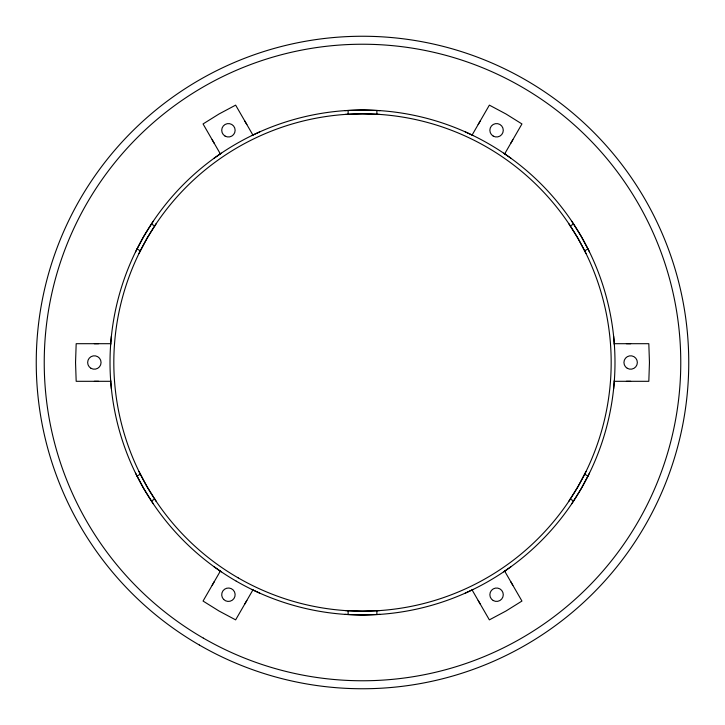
<?xml version="1.0" encoding="UTF-8"?>
<svg xmlns="http://www.w3.org/2000/svg" width="725" height="725" viewBox="0 0 725 725"><rect width="100%" height="100%" fill="white"/><g stroke="black" fill="none" stroke-linecap="round" stroke-linejoin="round"><path stroke-width="1.09" d="M94.35 343.722L98.6 343.695M630.641 381.305L626.4 381.305M110.626 344.892L111.396 336.11M613.604 388.89L614.374 380.108M135.566 251.82L143.84 236.259L153.183 221.315M138.992 253.487L147.139 238.163L156.337 223.445M586.008 471.513L577.861 486.838L568.663 501.555M589.434 473.18L581.16 488.741L571.817 503.685M212.162 585.329L214.265 581.64M510.735 143.36L512.865 139.68M220.328 571.137L203.054 601.052L219.023 611.012L235.634 619.866L252.907 589.942M472.093 135.058L489.366 105.134L505.978 113.988L521.946 123.948L504.673 153.872M478.165 124.555L480.312 120.885M244.715 604.124L246.835 600.445M214.093 158.231L221.315 153.183M503.685 571.817L510.907 566.769M212.135 139.68L214.265 143.36M512.838 585.329L510.735 581.64M137.043 476.071L140.351 474.168M570.285 225.946L573.584 224.034M151.416 500.966L154.715 499.054M584.649 250.832L587.957 248.929M244.688 120.885L246.835 124.555M480.285 604.124L478.165 600.445M251.82 135.566L259.804 131.841M465.196 593.159L473.18 589.434M344.892 110.626L362.5 110.01L380.108 110.626M345.154 114.432L362.5 113.825L379.846 114.432M379.846 610.568L362.5 611.175L345.154 610.568M380.108 614.374L362.5 614.99L344.892 614.374M110.735 343.695L76.179 343.695L75.545 362.5L76.179 381.305L110.735 381.305M614.265 343.695L648.821 343.695L649.455 362.5L648.821 381.305L614.265 381.305M626.4 343.695L630.65 343.722M94.359 381.305L98.6 381.305M465.196 131.841L473.18 135.566M251.82 589.434L259.804 593.159M151.416 224.034L154.715 225.946M584.649 474.168L587.957 476.071M137.043 248.929L140.351 250.832M570.285 499.054L573.584 500.966M503.685 153.183L510.907 158.231M214.093 566.769L221.315 571.817M571.817 221.315L581.16 236.259L589.434 251.82M568.663 223.445L577.861 238.163L586.008 253.487M156.337 501.555L147.139 486.838L138.992 471.513M153.183 503.685L143.84 488.741L135.566 473.18M252.907 135.058L235.634 105.134L219.023 113.988L203.054 123.948L220.328 153.863M504.673 571.128L521.946 601.052L505.978 611.012L489.366 619.866L472.093 589.942M613.604 336.11L614.374 344.892M110.626 380.108L111.396 388.89M376.873 110.463L376.873 114.278M376.873 610.722L376.873 614.537M348.127 110.463L348.127 114.278M348.127 610.722L348.127 614.537M238.163 577.861A248.675 248.675 0 0 0 611.175 362.5A248.675 248.675 0 0 0 238.163 147.139A248.675 248.675 0 0 0 238.163 577.861M199.375 645.042A326.25 326.25 0 0 0 688.75 362.5A326.25 326.25 0 0 0 199.375 79.958A326.25 326.25 0 0 0 199.375 645.042M203.363 638.127A318.266 318.266 0 0 0 680.766 362.5A318.266 318.266 0 0 0 203.363 86.873A318.266 318.266 0 0 0 203.363 638.127M236.259 581.16A252.49 252.49 0 0 0 614.99 362.5A252.49 252.49 0 0 0 236.259 143.84A252.49 252.49 0 0 0 236.259 581.16M223.681 599.466A6.706 6.706 0 0 0 234.909 596.457A6.706 6.706 0 0 0 226.689 588.238A6.706 6.706 0 0 0 223.681 599.466M493.218 600.527A6.706 6.706 0 0 0 503.277 594.717A6.706 6.706 0 0 0 493.218 588.908A6.706 6.706 0 0 0 493.218 600.527M627.288 368.309A6.706 6.706 0 0 0 637.347 362.5A6.706 6.706 0 0 0 627.288 356.691A6.706 6.706 0 0 0 627.288 368.309M493.218 136.092A6.706 6.706 0 0 0 503.277 130.282A6.706 6.706 0 0 0 493.218 124.473A6.706 6.706 0 0 0 493.218 136.092M225.076 136.092A6.706 6.706 0 0 0 235.136 130.282A6.706 6.706 0 0 0 225.076 124.473A6.706 6.706 0 0 0 225.076 136.092M91.006 368.309A6.706 6.706 0 0 0 101.065 362.5A6.706 6.706 0 0 0 91.006 356.691A6.706 6.706 0 0 0 91.006 368.309"/></g></svg>
